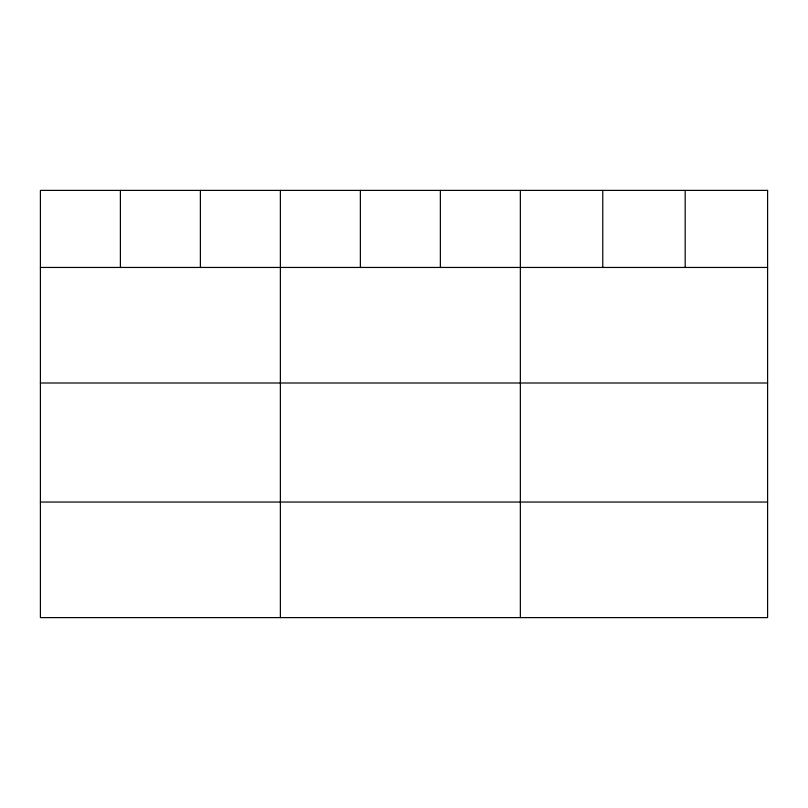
<?xml version="1.0" encoding="UTF-8"?>
<svg xmlns="http://www.w3.org/2000/svg" width="808" height="808" viewBox="0 0 808 808"><rect width="100%" height="100%" fill="white"/><g stroke="black" fill="none" stroke-linecap="round" stroke-linejoin="round"><path stroke-width="1.21" d="M40.4 267.448L767.6 267.448M40.4 383.002L767.6 383.002M40.4 502.051L767.6 502.051M685.184 190.395L685.184 267.448M602.768 190.395L602.768 267.448M520.352 190.395L520.352 617.605M440.36 190.395L440.36 267.448M360.368 190.395L360.368 267.448M280.376 190.395L280.376 617.605M200.384 190.395L200.384 267.448M120.392 190.395L120.392 267.448M767.6 190.395L40.4 190.395L40.4 617.605L767.6 617.605L767.6 190.395"/></g></svg>
